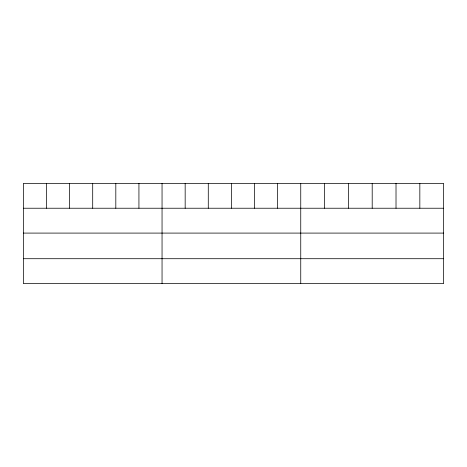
<?xml version="1.0" encoding="UTF-8"?>
<svg xmlns="http://www.w3.org/2000/svg" width="467" height="467" viewBox="0 0 467 467"><rect width="100%" height="100%" fill="white"/><g stroke="black" fill="none" stroke-linecap="round" stroke-linejoin="round"><path stroke-width="0.7" d="M443.65 208.229L443.65 283.574L23.35 283.574L23.35 183.426L443.65 183.426L443.65 208.229L23.35 208.229M23.35 233.091L443.65 233.091M23.35 258.712L443.65 258.712M419.833 183.426L419.833 208.229M396.016 183.426L396.016 208.229M372.199 183.426L372.199 208.229M348.382 183.426L348.382 208.229M324.565 183.426L324.565 208.229M300.748 183.426L300.748 283.574M277.632 183.426L277.632 208.229M254.515 183.426L254.515 208.229M231.398 183.426L231.398 208.229M208.282 183.426L208.282 208.229M185.165 183.426L185.165 208.229M162.049 183.426L162.049 283.574M138.933 183.426L138.933 208.229M115.816 183.426L115.816 208.229M92.7 183.426L92.7 208.229M69.583 183.426L69.583 208.229M46.466 183.426L46.466 208.229"/></g></svg>
